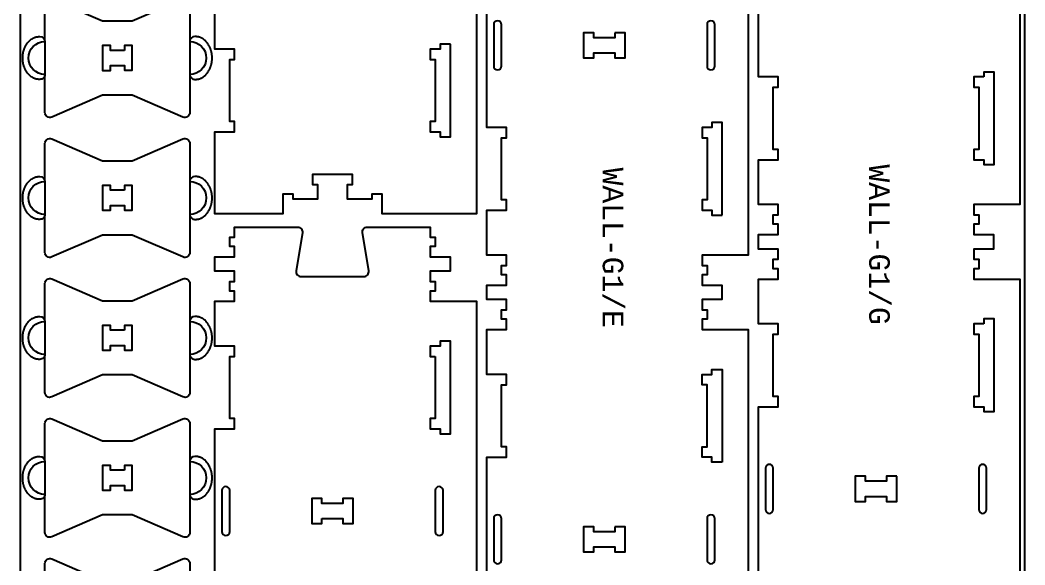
# Model space of a CAD drawing. Extents: x 0 to 12772, y 0 to 23683.
# Drawn here: x 2223 to 3443, y 2345 to 3007 of the extents above; entities that cross this region are included whole.
import ezdxf

# ---------------------------------------------------------------- set-up
doc = ezdxf.new("R2010")
doc.units = 0
for name, color, linetype in [('0_SHEET_SPRUCEPLY_2440X122', 1, 'CONTINUOUS'), ('1_ANYTOOL_1MMDEEP_LABELS_S', 2, 'CONTINUOUS'), ('3_ANYTOOL_CUTTHROUGH_INSID', 4, 'CONTINUOUS'), ('4_ANYTOOL_CUTTHROUGH_OUTSI', 5, 'CONTINUOUS'), ('5_ANYTOOL_HALF_MILL_9MM_IN', 3, 'CONTINUOUS')]:
    doc.layers.add(name, color=color, linetype=linetype)
doc.styles.add('MONOTXT_REGULAR', font='')
doc.styles.get('MONOTXT_REGULAR').set_extended_font_data('Monotxt')

msp = doc.modelspace()

# ---------------------------------------------------------------- linework, layer by layer
at = {"layer": '0_SHEET_SPRUCEPLY_2440X122'}
msp.add_lwpolyline([(2223, 1290.9), (3443, 1290.9), (3443, 3730.9), (2223, 3730.9)], close=True, dxfattribs=at)
at = {"layer": '3_ANYTOOL_CUTTHROUGH_INSID'}
for points in [[(2807.5, 3000.9, 1), (2798, 3000.9), (2798, 2950.9, 1), (2807.5, 2950.9)], [(3066.5, 3000.9, 1), (3057, 3000.9), (3057, 2950.9, 1), (3066.5, 2950.9)], [(3128, 2462.2), (3128, 2412.2, 1), (3137.5, 2412.2), (3137.5, 2462.2, 1)], [(3387, 2462.2), (3387, 2412.2, 1), (3396.5, 2412.2), (3396.5, 2462.2, 1)], [(2468, 2435.2), (2468, 2385.2, 1), (2477.5, 2385.2), (2477.5, 2435.2, 1)], [(2727, 2435.2), (2727, 2385.2, 1), (2736.5, 2385.2), (2736.5, 2435.2, 1)], [(2807.5, 2400.9, 1), (2798, 2400.9), (2798, 2350.9, 1), (2807.5, 2350.9)], [(3066.5, 2400.9, 1), (3057, 2400.9), (3057, 2350.9, 1), (3066.5, 2350.9)]]:
    msp.add_lwpolyline(points, format="xyb", close=True, dxfattribs=at)
for points in [[(2945, 2991.1), (2945, 2985.1), (2919.5, 2985.1), (2919.5, 2991.1), (2907, 2991.1), (2907, 2960.6), (2919.5, 2960.6), (2919.5, 2966.6), (2945, 2966.6), (2945, 2960.6), (2957.5, 2960.6), (2957.5, 2991.1)], [(2745.5, 2977.2), (2733, 2977.2), (2733, 2971.2), (2721, 2971.2), (2721, 2958.7), (2727, 2958.7), (2727, 2883.2), (2721, 2883.2), (2721, 2870.7), (2733, 2870.7), (2733, 2864.7), (2745.5, 2864.7)], [(2349.6, 2969.8), (2332.6, 2969.8), (2332.6, 2975.5), (2323.1, 2975.5), (2323.1, 2945.5), (2332.6, 2945.5), (2332.6, 2951.3), (2349.6, 2951.3), (2349.6, 2945.6), (2359.1, 2945.6), (2359.1, 2975.6), (2349.6, 2975.6)], [(3393, 2937.5), (3381, 2937.5), (3381, 2925), (3387, 2925), (3387, 2849.5), (3381, 2849.5), (3381, 2837), (3393, 2837), (3393, 2831), (3405.5, 2831), (3405.5, 2943.5), (3393, 2943.5)], [(3075.5, 2769.6), (3075.5, 2882.1), (3063, 2882.1), (3063, 2876.1), (3051, 2876.1), (3051, 2863.6), (3057, 2863.6), (3057, 2788.1), (3051, 2788.1), (3051, 2775.6), (3063, 2775.6), (3063, 2769.6)], [(2349.6, 2799.8), (2332.6, 2799.8), (2332.6, 2805.5), (2323.1, 2805.5), (2323.1, 2775.5), (2332.6, 2775.5), (2332.6, 2781.3), (2349.6, 2781.3), (2349.6, 2775.6), (2359.1, 2775.6), (2359.1, 2805.6), (2349.6, 2805.6)], [(2349.6, 2629.8), (2332.6, 2629.8), (2332.6, 2635.5), (2323.1, 2635.5), (2323.1, 2605.5), (2332.6, 2605.5), (2332.6, 2611.3), (2349.6, 2611.3), (2349.6, 2605.6), (2359.1, 2605.6), (2359.1, 2635.6), (2349.6, 2635.6)], [(3393, 2637.5), (3381, 2637.5), (3381, 2625), (3387, 2625), (3387, 2549.5), (3381, 2549.5), (3381, 2537), (3393, 2537), (3393, 2531), (3405.5, 2531), (3405.5, 2643.5), (3393, 2643.5)], [(2727, 2598), (2727, 2522.5), (2721, 2522.5), (2721, 2510), (2733, 2510), (2733, 2504), (2745.5, 2504), (2745.5, 2616.5), (2733, 2616.5), (2733, 2610.5), (2721, 2610.5), (2721, 2598)], [(3075.5, 2469.6), (3063, 2469.6), (3063, 2475.6), (3051, 2475.6), (3051, 2488.1), (3057, 2488.1), (3057, 2563.6), (3051, 2563.6), (3051, 2576.1), (3063, 2576.1), (3063, 2582.1), (3075.5, 2582.1)], [(2349.6, 2459.9), (2332.6, 2459.8), (2332.6, 2465.6), (2323.1, 2465.6), (2323.1, 2435.5), (2332.6, 2435.5), (2332.6, 2441.3), (2349.6, 2441.4), (2349.6, 2435.6), (2359.1, 2435.6), (2359.1, 2465.6), (2349.6, 2465.6)], [(3287.5, 2452.5), (3275, 2452.5), (3275, 2446.5), (3249.5, 2446.5), (3249.5, 2452.5), (3237, 2452.5), (3237, 2422), (3249.5, 2422), (3249.5, 2428), (3275, 2428), (3275, 2422), (3287.5, 2422)], [(2589.5, 2401), (2615, 2401), (2615, 2395), (2627.5, 2395), (2627.5, 2425.5), (2615, 2425.5), (2615, 2419.5), (2589.5, 2419.5), (2589.5, 2425.5), (2577, 2425.5), (2577, 2395), (2589.5, 2395)], [(2945, 2391.1), (2945, 2385.1), (2919.5, 2385.1), (2919.5, 2391.1), (2907, 2391.1), (2907, 2360.6), (2919.5, 2360.6), (2919.5, 2366.6), (2945, 2366.6), (2945, 2360.6), (2957.5, 2360.6), (2957.5, 2391.1)]]:
    msp.add_lwpolyline(points, close=True, dxfattribs=at)
at = {"layer": '4_ANYTOOL_CUTTHROUGH_OUTSI'}
for points in [[(3437, 3292), (3437, 2782.5), (3381, 2782.5), (3381, 2770), (3387, 2770), (3387, 2758.5), (3381, 2758.5), (3381, 2746), (3405, 2746), (3405, 2728.5), (3381, 2728.5), (3381, 2716), (3387, 2716), (3387, 2704.5), (3381, 2704.5), (3381, 2692), (3437, 2692), (3437, 2182.5)], [(3107, 3230.6), (3107, 2721.1), (3051, 2721.1), (3051, 2708.6), (3057, 2708.6), (3057, 2697.1), (3051, 2697.1), (3051, 2684.6), (3075, 2684.6), (3075, 2667.1), (3051, 2667.1), (3051, 2654.6), (3057, 2654.6), (3057, 2643.1), (3051, 2643.1), (3051, 2630.6), (3107, 2630.6), (3107, 2121.1)], [(3119.5, 2337.5), (3119.5, 2537), (3143.5, 2537), (3143.5, 2549.5), (3137.5, 2549.5), (3137.5, 2625), (3143.5, 2625), (3143.5, 2637.5), (3119.5, 2637.5), (3119.5, 2692), (3143.5, 2692), (3143.5, 2704.5), (3137.5, 2704.5), (3137.5, 2716), (3143.5, 2716), (3143.5, 2728.5), (3119.5, 2728.5), (3119.5, 2746), (3143.5, 2746), (3143.5, 2758.5), (3137.5, 2758.5), (3137.5, 2770), (3143.5, 2770), (3143.5, 2782.5), (3119.5, 2782.5), (3119.5, 2837), (3143.5, 2837), (3143.5, 2849.5), (3137.5, 2849.5), (3137.5, 2925), (3143.5, 2925), (3143.5, 2937.5), (3119.5, 2937.5), (3119.5, 3137)], [(2789.5, 2276.1), (2789.5, 2475.6), (2813.5, 2475.6), (2813.5, 2488.1), (2807.5, 2488.1), (2807.5, 2563.6), (2813.5, 2563.6), (2813.5, 2576.1), (2789.5, 2576.1), (2789.5, 2630.6), (2813.5, 2630.6), (2813.5, 2643.1), (2807.5, 2643.1), (2807.5, 2654.6), (2813.5, 2654.6), (2813.5, 2667.1), (2789.5, 2667.1), (2789.5, 2684.6), (2813.5, 2684.6), (2813.5, 2697.1), (2807.5, 2697.1), (2807.5, 2708.6), (2813.5, 2708.6), (2813.5, 2721.1), (2789.5, 2721.1), (2789.5, 2775.6), (2813.5, 2775.6), (2813.5, 2788.1), (2807.5, 2788.1), (2807.5, 2863.6), (2813.5, 2863.6), (2813.5, 2876.1), (2789.5, 2876.1), (2789.5, 3075.6)], [(2777, 3025.7), (2777, 2771.2), (2662.5, 2771.2), (2662.5, 2795.2), (2650, 2795.2), (2650, 2789.2), (2620.5, 2789.2), (2620.5, 2806.7), (2626.5, 2806.7), (2626.5, 2819.2), (2578, 2819.2), (2578, 2806.7), (2584, 2806.7), (2584, 2789.2), (2554.5, 2789.2), (2554.5, 2795.2), (2542, 2795.2), (2542, 2771.2), (2459.5, 2771.2), (2459.5, 2870.7), (2483.5, 2870.7), (2483.5, 2883.2), (2477.5, 2883.2), (2477.5, 2958.7), (2483.5, 2958.7), (2483.5, 2971.2), (2459.5, 2971.2), (2459.5, 3025.7)]]:
    msp.add_lwpolyline(points, dxfattribs=at)
for points in [[(2429.1, 2894.3, -0.539734), (2420.7, 2888.8), (2359.1, 2915.5), (2323.1, 2915.5), (2261.5, 2888.8, -0.539734), (2253.1, 2894.3), (2253.1, 2940.5, -1), (2253.1, 2980.5), (2253.1, 3026.7, -0.539734), (2261.5, 3032.2), (2323.1, 3005.5), (2359.1, 3005.5), (2420.7, 3032.2, -0.539734), (2429.1, 3026.7), (2429.1, 2980.5, -1), (2429.1, 2940.5)], [(2429.1, 2724.3, -0.539734), (2420.7, 2718.8), (2359.1, 2745.5), (2323.1, 2745.5), (2261.5, 2718.8, -0.539734), (2253.1, 2724.3), (2253.1, 2770.5, -1), (2253.1, 2810.5), (2253.1, 2856.7, -0.539734), (2261.5, 2862.2), (2323.1, 2835.5), (2359.1, 2835.5), (2420.7, 2862.2, -0.539734), (2429.1, 2856.7), (2429.1, 2810.5, -1), (2429.1, 2770.5)], [(2429.1, 2554.3, -0.539734), (2420.7, 2548.8), (2359.1, 2575.5), (2323.1, 2575.5), (2261.5, 2548.8, -0.539734), (2253.1, 2554.3), (2253.1, 2600.5, -1), (2253.1, 2640.5), (2253.1, 2686.7, -0.539734), (2261.5, 2692.2), (2323.1, 2665.5), (2359.1, 2665.5), (2420.7, 2692.2, -0.539734), (2429.1, 2686.7), (2429.1, 2640.5, -1), (2429.1, 2600.5)], [(2429.1, 2384.3, -0.539734), (2420.7, 2378.8), (2359.1, 2405.5), (2323.1, 2405.5), (2261.5, 2378.8, -0.539734), (2253.1, 2384.3), (2253.1, 2430.5, -1), (2253.1, 2470.5), (2253.1, 2516.7, -0.539734), (2261.5, 2522.2), (2323.1, 2495.5), (2359.1, 2495.5), (2420.7, 2522.2, -0.539734), (2429.1, 2516.7), (2429.1, 2470.5, -1), (2429.1, 2430.5)], [(2429.1, 2214.3, -0.539734), (2420.7, 2208.8), (2359.1, 2235.5), (2323.1, 2235.5), (2261.5, 2208.8, -0.539734), (2253.1, 2214.3), (2253.1, 2260.5, -1), (2253.1, 2300.5), (2253.1, 2346.7, -0.539734), (2261.5, 2352.2), (2323.1, 2325.5), (2359.1, 2325.5), (2420.7, 2352.2, -0.539734), (2429.1, 2346.7), (2429.1, 2300.5, -1), (2429.1, 2260.5)]]:
    msp.add_lwpolyline(points, format="xyb", close=True, dxfattribs=at)
msp.add_lwpolyline([(2459.5, 2310.5), (2459.5, 2510), (2483.5, 2510), (2483.5, 2522.5), (2477.5, 2522.5), (2477.5, 2522.5), (2477.5, 2598), (2483.5, 2598), (2483.5, 2610.5), (2459.5, 2610.5), (2459.5, 2665), (2483.5, 2665), (2483.5, 2677.5), (2477.5, 2677.5), (2477.5, 2689), (2483.5, 2689), (2483.5, 2701.5), (2459.5, 2701.5), (2459.5, 2719), (2483.5, 2719), (2483.5, 2731.5), (2477.5, 2731.5), (2477.5, 2743), (2483.5, 2743), (2483.5, 2755), (2560.1, 2755), (2560.1, 2755, -0.463455), (2565.8, 2748.3), (2558.1, 2702.3, 0.463455), (2564.3, 2695), (2640.1, 2695, 0.463455), (2646.3, 2702.3), (2638.6, 2748.3, -0.463455), (2644.3, 2755), (2721, 2755), (2721, 2743), (2727, 2743), (2727, 2731.5), (2721, 2731.5), (2721, 2719), (2745, 2719), (2745, 2701.5), (2721, 2701.5), (2721, 2689), (2727, 2689), (2727, 2677.5), (2721, 2677.5), (2721, 2665), (2777, 2665), (2777, 2155.5)], format="xyb", dxfattribs=at)
at = {"layer": '5_ANYTOOL_HALF_MILL_9MM_IN'}
for points in [[(2246.1, 2934.5), (2245.7, 2934.5), (2245.2, 2934.5), (2244.8, 2934.6), (2244.3, 2934.6), (2243.9, 2934.7), (2243.4, 2934.7), (2243, 2934.8), (2242.5, 2934.9), (2242, 2935.1), (2241.6, 2935.2), (2241.1, 2935.3), (2240.6, 2935.5), (2240.2, 2935.7), (2239.7, 2935.9), (2239.2, 2936.1), (2238.8, 2936.3), (2238.3, 2936.6), (2237.9, 2936.8), (2237.4, 2937.1), (2237, 2937.4), (2236.5, 2937.7), (2236.1, 2938), (2235.6, 2938.4), (2235.2, 2938.7), (2234.8, 2939.1), (2234.4, 2939.5), (2233.9, 2939.9), (2233.5, 2940.3), (2233.1, 2940.8), (2232.8, 2941.2), (2232.4, 2941.7), (2232, 2942.1), (2231.6, 2942.6), (2231.3, 2943.1), (2231, 2943.6), (2230.6, 2944.1), (2230.3, 2944.6), (2230, 2945.2), (2229.7, 2945.7), (2229.4, 2946.3), (2229.1, 2946.8), (2228.9, 2947.4), (2228.6, 2948), (2228.4, 2948.6), (2228.2, 2949.2), (2227.9, 2949.7), (2227.7, 2950.3), (2227.6, 2950.9), (2227.4, 2951.5), (2227.2, 2952.1), (2227.1, 2952.7), (2226.9, 2953.4), (2226.8, 2954), (2226.7, 2954.6), (2226.6, 2955.2), (2226.5, 2955.8), (2226.4, 2956.4), (2226.3, 2957), (2226.3, 2957.6), (2226.2, 2958.2), (2226.2, 2958.8), (2226.2, 2959.3), (2226.2, 2960.5), (2226.2, 2961.7), (2226.2, 2962.3), (2226.2, 2962.8), (2226.3, 2963.4), (2226.3, 2964), (2226.4, 2964.6), (2226.5, 2965.2), (2226.6, 2965.8), (2226.7, 2966.4), (2226.8, 2967.1), (2226.9, 2967.7), (2227.1, 2968.3), (2227.2, 2968.9), (2227.4, 2969.5), (2227.6, 2970.1), (2227.8, 2970.7), (2228, 2971.3), (2228.2, 2971.9), (2228.4, 2972.4), (2228.6, 2973), (2228.9, 2973.6), (2229.1, 2974.2), (2229.4, 2974.7), (2229.7, 2975.3), (2230, 2975.8), (2230.3, 2976.4), (2230.6, 2976.9), (2231, 2977.4), (2231.3, 2977.9), (2231.7, 2978.4), (2232, 2978.9), (2232.4, 2979.4), (2232.8, 2979.8), (2233.2, 2980.3), (2233.6, 2980.7), (2234, 2981.1), (2234.4, 2981.5), (2234.8, 2981.9), (2235.2, 2982.3), (2235.7, 2982.6), (2236.1, 2983), (2236.5, 2983.3), (2237, 2983.6), (2237.4, 2983.9), (2237.9, 2984.2), (2238.4, 2984.4), (2238.8, 2984.7), (2239.3, 2984.9), (2239.7, 2985.1), (2240.2, 2985.3), (2240.7, 2985.5), (2241.1, 2985.7), (2241.6, 2985.8), (2242.1, 2986), (2242.5, 2986.1), (2243, 2986.2), (2243.5, 2986.3), (2243.9, 2986.3), (2244.4, 2986.4), (2244.8, 2986.4), (2245.3, 2986.5), (2245.7, 2986.5), (2246.2, 2986.5), (2247.1, 2986.5, -0.413668), (2253.1, 2980.5), (2253.1, 2940.5, -0.41476), (2247.1, 2934.5)], [(2436.1, 2934.5), (2436.6, 2934.5), (2437, 2934.5), (2437.4, 2934.6), (2437.9, 2934.6), (2438.4, 2934.7), (2438.8, 2934.7), (2439.3, 2934.8), (2439.7, 2934.9), (2440.2, 2935.1), (2440.7, 2935.2), (2441.1, 2935.3), (2441.6, 2935.5), (2442.1, 2935.7), (2442.5, 2935.9), (2443, 2936.1), (2443.5, 2936.3), (2443.9, 2936.6), (2444.4, 2936.8), (2444.8, 2937.1), (2445.3, 2937.4), (2445.7, 2937.7), (2446.2, 2938), (2446.6, 2938.4), (2447, 2938.7), (2447.5, 2939.1), (2447.9, 2939.5), (2448.3, 2939.9), (2448.7, 2940.3), (2449.1, 2940.8), (2449.5, 2941.2), (2449.9, 2941.7), (2450.2, 2942.1), (2450.6, 2942.6), (2450.9, 2943.1), (2451.3, 2943.6), (2451.6, 2944.1), (2451.9, 2944.6), (2452.2, 2945.2), (2452.5, 2945.7), (2452.8, 2946.3), (2453.1, 2946.8), (2453.4, 2947.4), (2453.6, 2948), (2453.9, 2948.6), (2454.1, 2949.2), (2454.3, 2949.7), (2454.5, 2950.3), (2454.7, 2950.9), (2454.9, 2951.5), (2455, 2952.1), (2455.2, 2952.7), (2455.3, 2953.4), (2455.4, 2954), (2455.6, 2954.6), (2455.7, 2955.2), (2455.7, 2955.8), (2455.8, 2956.4), (2455.9, 2957), (2456, 2957.6), (2456, 2958.2), (2456, 2958.8), (2456.1, 2959.3), (2456.1, 2960.5), (2456.1, 2961.7), (2456, 2962.3), (2456, 2962.8), (2456, 2963.4), (2455.9, 2964), (2455.8, 2964.6), (2455.7, 2965.2), (2455.7, 2965.8), (2455.6, 2966.4), (2455.4, 2967.1), (2455.3, 2967.7), (2455.2, 2968.3), (2455, 2968.9), (2454.9, 2969.5), (2454.7, 2970.1), (2454.5, 2970.7), (2454.3, 2971.3), (2454.1, 2971.9), (2453.8, 2972.4), (2453.6, 2973), (2453.4, 2973.6), (2453.1, 2974.2), (2452.8, 2974.7), (2452.5, 2975.3), (2452.2, 2975.8), (2451.9, 2976.4), (2451.6, 2976.9), (2451.3, 2977.4), (2450.9, 2977.9), (2450.6, 2978.4), (2450.2, 2978.9), (2449.8, 2979.4), (2449.5, 2979.8), (2449.1, 2980.3), (2448.7, 2980.7), (2448.3, 2981.1), (2447.9, 2981.5), (2447.4, 2981.9), (2447, 2982.3), (2446.6, 2982.6), (2446.1, 2983), (2445.7, 2983.3), (2445.3, 2983.6), (2444.8, 2983.9), (2444.3, 2984.2), (2443.9, 2984.4), (2443.4, 2984.7), (2443, 2984.9), (2442.5, 2985.1), (2442, 2985.3), (2441.6, 2985.5), (2441.1, 2985.7), (2440.6, 2985.8), (2440.2, 2986), (2439.7, 2986.1), (2439.2, 2986.2), (2438.8, 2986.3), (2438.3, 2986.3), (2437.9, 2986.4), (2437.4, 2986.4), (2436.9, 2986.5), (2436.5, 2986.5), (2436.1, 2986.5), (2435.1, 2986.5, 0.413668), (2429.1, 2980.5), (2429.1, 2940.5, 0.41476), (2435.1, 2934.5)], [(2246.1, 2764.5), (2245.7, 2764.5), (2245.2, 2764.5), (2244.8, 2764.6), (2244.3, 2764.6), (2243.9, 2764.7), (2243.4, 2764.7), (2243, 2764.8), (2242.5, 2764.9), (2242, 2765.1), (2241.6, 2765.2), (2241.1, 2765.3), (2240.6, 2765.5), (2240.2, 2765.7), (2239.7, 2765.9), (2239.2, 2766.1), (2238.8, 2766.3), (2238.3, 2766.6), (2237.9, 2766.8), (2237.4, 2767.1), (2237, 2767.4), (2236.5, 2767.7), (2236.1, 2768), (2235.6, 2768.4), (2235.2, 2768.7), (2234.8, 2769.1), (2234.4, 2769.5), (2233.9, 2769.9), (2233.5, 2770.3), (2233.1, 2770.8), (2232.8, 2771.2), (2232.4, 2771.7), (2232, 2772.1), (2231.6, 2772.6), (2231.3, 2773.1), (2231, 2773.6), (2230.6, 2774.1), (2230.3, 2774.6), (2230, 2775.2), (2229.7, 2775.7), (2229.4, 2776.3), (2229.1, 2776.8), (2228.9, 2777.4), (2228.6, 2778), (2228.4, 2778.6), (2228.2, 2779.2), (2227.9, 2779.7), (2227.7, 2780.3), (2227.6, 2780.9), (2227.4, 2781.5), (2227.2, 2782.1), (2227.1, 2782.7), (2226.9, 2783.4), (2226.8, 2784), (2226.7, 2784.6), (2226.6, 2785.2), (2226.5, 2785.8), (2226.4, 2786.4), (2226.3, 2787), (2226.3, 2787.6), (2226.2, 2788.2), (2226.2, 2788.8), (2226.2, 2789.3), (2226.2, 2790.5), (2226.2, 2791.7), (2226.2, 2792.3), (2226.2, 2792.8), (2226.3, 2793.4), (2226.3, 2794), (2226.4, 2794.6), (2226.5, 2795.2), (2226.6, 2795.8), (2226.7, 2796.4), (2226.8, 2797.1), (2226.9, 2797.7), (2227.1, 2798.3), (2227.2, 2798.9), (2227.4, 2799.5), (2227.6, 2800.1), (2227.8, 2800.7), (2228, 2801.3), (2228.2, 2801.9), (2228.4, 2802.4), (2228.6, 2803), (2228.9, 2803.6), (2229.1, 2804.2), (2229.4, 2804.7), (2229.7, 2805.3), (2230, 2805.8), (2230.3, 2806.4), (2230.6, 2806.9), (2231, 2807.4), (2231.3, 2807.9), (2231.7, 2808.4), (2232, 2808.9), (2232.4, 2809.4), (2232.8, 2809.8), (2233.2, 2810.3), (2233.6, 2810.7), (2234, 2811.1), (2234.4, 2811.5), (2234.8, 2811.9), (2235.2, 2812.3), (2235.7, 2812.6), (2236.1, 2813), (2236.5, 2813.3), (2237, 2813.6), (2237.4, 2813.9), (2237.9, 2814.2), (2238.4, 2814.4), (2238.8, 2814.7), (2239.3, 2814.9), (2239.7, 2815.1), (2240.2, 2815.3), (2240.7, 2815.5), (2241.1, 2815.7), (2241.6, 2815.8), (2242.1, 2816), (2242.5, 2816.1), (2243, 2816.2), (2243.5, 2816.3), (2243.9, 2816.3), (2244.4, 2816.4), (2244.8, 2816.4), (2245.3, 2816.5), (2245.7, 2816.5), (2246.2, 2816.5), (2247.1, 2816.5, -0.413668), (2253.1, 2810.5), (2253.1, 2770.5, -0.41476), (2247.1, 2764.5)], [(2436.1, 2764.5), (2436.6, 2764.5), (2437, 2764.5), (2437.4, 2764.6), (2437.9, 2764.6), (2438.4, 2764.7), (2438.8, 2764.7), (2439.3, 2764.8), (2439.7, 2764.9), (2440.2, 2765.1), (2440.7, 2765.2), (2441.1, 2765.3), (2441.6, 2765.5), (2442.1, 2765.7), (2442.5, 2765.9), (2443, 2766.1), (2443.5, 2766.3), (2443.9, 2766.6), (2444.4, 2766.8), (2444.8, 2767.1), (2445.3, 2767.4), (2445.7, 2767.7), (2446.2, 2768), (2446.6, 2768.4), (2447, 2768.7), (2447.5, 2769.1), (2447.9, 2769.5), (2448.3, 2769.9), (2448.7, 2770.3), (2449.1, 2770.8), (2449.5, 2771.2), (2449.9, 2771.7), (2450.2, 2772.1), (2450.6, 2772.6), (2450.9, 2773.1), (2451.3, 2773.6), (2451.6, 2774.1), (2451.9, 2774.6), (2452.2, 2775.2), (2452.5, 2775.7), (2452.8, 2776.3), (2453.1, 2776.8), (2453.4, 2777.4), (2453.6, 2778), (2453.9, 2778.6), (2454.1, 2779.2), (2454.3, 2779.7), (2454.5, 2780.3), (2454.7, 2780.9), (2454.9, 2781.5), (2455, 2782.1), (2455.2, 2782.7), (2455.3, 2783.4), (2455.4, 2784), (2455.6, 2784.6), (2455.7, 2785.2), (2455.7, 2785.8), (2455.8, 2786.4), (2455.9, 2787), (2456, 2787.6), (2456, 2788.2), (2456, 2788.8), (2456.1, 2789.3), (2456.1, 2790.5), (2456.1, 2791.7), (2456, 2792.3), (2456, 2792.8), (2456, 2793.4), (2455.9, 2794), (2455.8, 2794.6), (2455.7, 2795.2), (2455.7, 2795.8), (2455.6, 2796.4), (2455.4, 2797.1), (2455.3, 2797.7), (2455.2, 2798.3), (2455, 2798.9), (2454.9, 2799.5), (2454.7, 2800.1), (2454.5, 2800.7), (2454.3, 2801.3), (2454.1, 2801.9), (2453.8, 2802.4), (2453.6, 2803), (2453.4, 2803.6), (2453.1, 2804.2), (2452.8, 2804.7), (2452.5, 2805.3), (2452.2, 2805.8), (2451.9, 2806.4), (2451.6, 2806.9), (2451.3, 2807.4), (2450.9, 2807.9), (2450.6, 2808.4), (2450.2, 2808.9), (2449.8, 2809.4), (2449.5, 2809.8), (2449.1, 2810.3), (2448.7, 2810.7), (2448.3, 2811.1), (2447.9, 2811.5), (2447.4, 2811.9), (2447, 2812.3), (2446.6, 2812.6), (2446.1, 2813), (2445.7, 2813.3), (2445.3, 2813.6), (2444.8, 2813.9), (2444.3, 2814.2), (2443.9, 2814.4), (2443.4, 2814.7), (2443, 2814.9), (2442.5, 2815.1), (2442, 2815.3), (2441.6, 2815.5), (2441.1, 2815.7), (2440.6, 2815.8), (2440.2, 2816), (2439.7, 2816.1), (2439.2, 2816.2), (2438.8, 2816.3), (2438.3, 2816.3), (2437.9, 2816.4), (2437.4, 2816.4), (2436.9, 2816.5), (2436.5, 2816.5), (2436.1, 2816.5), (2435.1, 2816.5, 0.413668), (2429.1, 2810.5), (2429.1, 2770.5, 0.41476), (2435.1, 2764.5)], [(2246.1, 2594.5), (2245.7, 2594.5), (2245.2, 2594.5), (2244.8, 2594.6), (2244.3, 2594.6), (2243.9, 2594.7), (2243.4, 2594.7), (2243, 2594.8), (2242.5, 2594.9), (2242, 2595.1), (2241.6, 2595.2), (2241.1, 2595.3), (2240.6, 2595.5), (2240.2, 2595.7), (2239.7, 2595.9), (2239.2, 2596.1), (2238.8, 2596.3), (2238.3, 2596.6), (2237.9, 2596.8), (2237.4, 2597.1), (2237, 2597.4), (2236.5, 2597.7), (2236.1, 2598), (2235.6, 2598.4), (2235.2, 2598.7), (2234.8, 2599.1), (2234.4, 2599.5), (2233.9, 2599.9), (2233.5, 2600.3), (2233.1, 2600.8), (2232.8, 2601.2), (2232.4, 2601.7), (2232, 2602.1), (2231.6, 2602.6), (2231.3, 2603.1), (2231, 2603.6), (2230.6, 2604.1), (2230.3, 2604.6), (2230, 2605.2), (2229.7, 2605.7), (2229.4, 2606.3), (2229.1, 2606.8), (2228.9, 2607.4), (2228.6, 2608), (2228.4, 2608.6), (2228.2, 2609.2), (2227.9, 2609.7), (2227.7, 2610.3), (2227.6, 2610.9), (2227.4, 2611.5), (2227.2, 2612.1), (2227.1, 2612.7), (2226.9, 2613.4), (2226.8, 2614), (2226.7, 2614.6), (2226.6, 2615.2), (2226.5, 2615.8), (2226.4, 2616.4), (2226.3, 2617), (2226.3, 2617.6), (2226.2, 2618.2), (2226.2, 2618.8), (2226.2, 2619.3), (2226.2, 2620.5), (2226.2, 2621.7), (2226.2, 2622.3), (2226.2, 2622.8), (2226.3, 2623.4), (2226.3, 2624), (2226.4, 2624.6), (2226.5, 2625.2), (2226.6, 2625.8), (2226.7, 2626.4), (2226.8, 2627.1), (2226.9, 2627.7), (2227.1, 2628.3), (2227.2, 2628.9), (2227.4, 2629.5), (2227.6, 2630.1), (2227.8, 2630.7), (2228, 2631.3), (2228.2, 2631.9), (2228.4, 2632.4), (2228.6, 2633), (2228.9, 2633.6), (2229.1, 2634.2), (2229.4, 2634.7), (2229.7, 2635.3), (2230, 2635.8), (2230.3, 2636.4), (2230.6, 2636.9), (2231, 2637.4), (2231.3, 2637.9), (2231.7, 2638.4), (2232, 2638.9), (2232.4, 2639.4), (2232.8, 2639.8), (2233.2, 2640.3), (2233.6, 2640.7), (2234, 2641.1), (2234.4, 2641.5), (2234.8, 2641.9), (2235.2, 2642.3), (2235.7, 2642.6), (2236.1, 2643), (2236.5, 2643.3), (2237, 2643.6), (2237.4, 2643.9), (2237.9, 2644.2), (2238.4, 2644.4), (2238.8, 2644.7), (2239.3, 2644.9), (2239.7, 2645.1), (2240.2, 2645.3), (2240.7, 2645.5), (2241.1, 2645.7), (2241.6, 2645.8), (2242.1, 2646), (2242.5, 2646.1), (2243, 2646.2), (2243.5, 2646.3), (2243.9, 2646.3), (2244.4, 2646.4), (2244.8, 2646.4), (2245.3, 2646.5), (2245.7, 2646.5), (2246.2, 2646.5), (2247.1, 2646.5, -0.413668), (2253.1, 2640.5), (2253.1, 2600.5, -0.41476), (2247.1, 2594.5)], [(2436.1, 2594.5), (2436.6, 2594.5), (2437, 2594.5), (2437.4, 2594.6), (2437.9, 2594.6), (2438.4, 2594.7), (2438.8, 2594.7), (2439.3, 2594.8), (2439.7, 2594.9), (2440.2, 2595.1), (2440.7, 2595.2), (2441.1, 2595.3), (2441.6, 2595.5), (2442.1, 2595.7), (2442.5, 2595.9), (2443, 2596.1), (2443.5, 2596.3), (2443.9, 2596.6), (2444.4, 2596.8), (2444.8, 2597.1), (2445.3, 2597.4), (2445.7, 2597.7), (2446.2, 2598), (2446.6, 2598.4), (2447, 2598.7), (2447.5, 2599.1), (2447.9, 2599.5), (2448.3, 2599.9), (2448.7, 2600.3), (2449.1, 2600.8), (2449.5, 2601.2), (2449.9, 2601.7), (2450.2, 2602.1), (2450.6, 2602.6), (2450.9, 2603.1), (2451.3, 2603.6), (2451.6, 2604.1), (2451.9, 2604.6), (2452.2, 2605.2), (2452.5, 2605.7), (2452.8, 2606.3), (2453.1, 2606.8), (2453.4, 2607.4), (2453.6, 2608), (2453.9, 2608.6), (2454.1, 2609.2), (2454.3, 2609.7), (2454.5, 2610.3), (2454.7, 2610.9), (2454.9, 2611.5), (2455, 2612.1), (2455.2, 2612.7), (2455.3, 2613.4), (2455.4, 2614), (2455.6, 2614.6), (2455.7, 2615.2), (2455.7, 2615.8), (2455.8, 2616.4), (2455.9, 2617), (2456, 2617.6), (2456, 2618.2), (2456, 2618.8), (2456.1, 2619.3), (2456.1, 2620.5), (2456.1, 2621.7), (2456, 2622.3), (2456, 2622.8), (2456, 2623.4), (2455.9, 2624), (2455.8, 2624.6), (2455.7, 2625.2), (2455.7, 2625.8), (2455.6, 2626.4), (2455.4, 2627.1), (2455.3, 2627.7), (2455.2, 2628.3), (2455, 2628.9), (2454.9, 2629.5), (2454.7, 2630.1), (2454.5, 2630.7), (2454.3, 2631.3), (2454.1, 2631.9), (2453.8, 2632.4), (2453.6, 2633), (2453.4, 2633.6), (2453.1, 2634.2), (2452.8, 2634.7), (2452.5, 2635.3), (2452.2, 2635.8), (2451.9, 2636.4), (2451.6, 2636.9), (2451.3, 2637.4), (2450.9, 2637.9), (2450.6, 2638.4), (2450.2, 2638.9), (2449.8, 2639.4), (2449.5, 2639.8), (2449.1, 2640.3), (2448.7, 2640.7), (2448.3, 2641.1), (2447.9, 2641.5), (2447.4, 2641.9), (2447, 2642.3), (2446.6, 2642.6), (2446.1, 2643), (2445.7, 2643.3), (2445.3, 2643.6), (2444.8, 2643.9), (2444.3, 2644.2), (2443.9, 2644.4), (2443.4, 2644.7), (2443, 2644.9), (2442.5, 2645.1), (2442, 2645.3), (2441.6, 2645.5), (2441.1, 2645.7), (2440.6, 2645.8), (2440.2, 2646), (2439.7, 2646.1), (2439.2, 2646.2), (2438.8, 2646.3), (2438.3, 2646.3), (2437.9, 2646.4), (2437.4, 2646.4), (2436.9, 2646.5), (2436.5, 2646.5), (2436.1, 2646.5), (2435.1, 2646.5, 0.413668), (2429.1, 2640.5), (2429.1, 2600.5, 0.41476), (2435.1, 2594.5)], [(2246.1, 2424.5), (2245.7, 2424.5), (2245.2, 2424.6), (2244.8, 2424.6), (2244.3, 2424.6), (2243.9, 2424.7), (2243.4, 2424.8), (2243, 2424.9), (2242.5, 2425), (2242, 2425.1), (2241.6, 2425.2), (2241.1, 2425.4), (2240.6, 2425.5), (2240.2, 2425.7), (2239.7, 2425.9), (2239.2, 2426.1), (2238.8, 2426.3), (2238.3, 2426.6), (2237.9, 2426.9), (2237.4, 2427.1), (2237, 2427.4), (2236.5, 2427.7), (2236.1, 2428.1), (2235.6, 2428.4), (2235.2, 2428.8), (2234.8, 2429.1), (2234.4, 2429.5), (2233.9, 2429.9), (2233.5, 2430.3), (2233.1, 2430.8), (2232.8, 2431.2), (2232.4, 2431.7), (2232, 2432.1), (2231.6, 2432.6), (2231.3, 2433.1), (2231, 2433.6), (2230.6, 2434.1), (2230.3, 2434.7), (2230, 2435.2), (2229.7, 2435.7), (2229.4, 2436.3), (2229.1, 2436.9), (2228.9, 2437.4), (2228.6, 2438), (2228.4, 2438.6), (2228.2, 2439.2), (2227.9, 2439.8), (2227.7, 2440.4), (2227.6, 2441), (2227.4, 2441.6), (2227.2, 2442.2), (2227.1, 2442.8), (2226.9, 2443.4), (2226.8, 2444), (2226.7, 2444.6), (2226.6, 2445.2), (2226.5, 2445.8), (2226.4, 2446.4), (2226.3, 2447), (2226.3, 2447.6), (2226.2, 2448.2), (2226.2, 2448.8), (2226.2, 2449.4), (2226.2, 2450.5), (2226.2, 2451.7), (2226.2, 2452.3), (2226.2, 2452.9), (2226.3, 2453.5), (2226.3, 2454.1), (2226.4, 2454.7), (2226.5, 2455.3), (2226.6, 2455.9), (2226.7, 2456.5), (2226.8, 2457.1), (2226.9, 2457.7), (2227.1, 2458.3), (2227.2, 2458.9), (2227.4, 2459.5), (2227.6, 2460.1), (2227.8, 2460.7), (2228, 2461.3), (2228.2, 2461.9), (2228.4, 2462.5), (2228.6, 2463), (2228.9, 2463.6), (2229.1, 2464.2), (2229.4, 2464.8), (2229.7, 2465.3), (2230, 2465.9), (2230.3, 2466.4), (2230.6, 2466.9), (2231, 2467.4), (2231.3, 2467.9), (2231.7, 2468.4), (2232, 2468.9), (2232.4, 2469.4), (2232.8, 2469.8), (2233.2, 2470.3), (2233.6, 2470.7), (2234, 2471.1), (2234.4, 2471.5), (2234.8, 2471.9), (2235.2, 2472.3), (2235.7, 2472.6), (2236.1, 2473), (2236.5, 2473.3), (2237, 2473.6), (2237.4, 2473.9), (2237.9, 2474.2), (2238.4, 2474.5), (2238.8, 2474.7), (2239.3, 2474.9), (2239.7, 2475.1), (2240.2, 2475.3), (2240.7, 2475.5), (2241.1, 2475.7), (2241.6, 2475.8), (2242.1, 2476), (2242.5, 2476.1), (2243, 2476.2), (2243.5, 2476.3), (2243.9, 2476.4), (2244.4, 2476.4), (2244.8, 2476.5), (2245.3, 2476.5), (2245.7, 2476.5), (2246.2, 2476.5), (2247.1, 2476.5, -0.413668), (2253.1, 2470.5), (2253.1, 2430.5, -0.41476), (2247.1, 2424.5)], [(2436.1, 2424.5), (2436.6, 2424.5), (2437, 2424.6), (2437.4, 2424.6), (2437.9, 2424.6), (2438.4, 2424.7), (2438.8, 2424.8), (2439.3, 2424.9), (2439.7, 2425), (2440.2, 2425.1), (2440.7, 2425.2), (2441.1, 2425.4), (2441.6, 2425.5), (2442.1, 2425.7), (2442.5, 2425.9), (2443, 2426.1), (2443.5, 2426.3), (2443.9, 2426.6), (2444.4, 2426.9), (2444.8, 2427.1), (2445.3, 2427.4), (2445.7, 2427.7), (2446.2, 2428.1), (2446.6, 2428.4), (2447, 2428.8), (2447.5, 2429.1), (2447.9, 2429.5), (2448.3, 2429.9), (2448.7, 2430.3), (2449.1, 2430.8), (2449.5, 2431.2), (2449.9, 2431.7), (2450.2, 2432.1), (2450.6, 2432.6), (2450.9, 2433.1), (2451.3, 2433.6), (2451.6, 2434.1), (2451.9, 2434.7), (2452.2, 2435.2), (2452.5, 2435.7), (2452.8, 2436.3), (2453.1, 2436.9), (2453.4, 2437.4), (2453.6, 2438), (2453.9, 2438.6), (2454.1, 2439.2), (2454.3, 2439.8), (2454.5, 2440.4), (2454.7, 2441), (2454.9, 2441.6), (2455, 2442.2), (2455.2, 2442.8), (2455.3, 2443.4), (2455.4, 2444), (2455.6, 2444.6), (2455.7, 2445.2), (2455.7, 2445.8), (2455.8, 2446.4), (2455.9, 2447), (2456, 2447.6), (2456, 2448.2), (2456, 2448.8), (2456.1, 2449.4), (2456.1, 2450.5), (2456.1, 2451.7), (2456, 2452.3), (2456, 2452.9), (2456, 2453.5), (2455.9, 2454.1), (2455.8, 2454.7), (2455.7, 2455.3), (2455.7, 2455.9), (2455.6, 2456.5), (2455.4, 2457.1), (2455.3, 2457.7), (2455.2, 2458.3), (2455, 2458.9), (2454.9, 2459.5), (2454.7, 2460.1), (2454.5, 2460.7), (2454.3, 2461.3), (2454.1, 2461.9), (2453.8, 2462.5), (2453.6, 2463), (2453.4, 2463.6), (2453.1, 2464.2), (2452.8, 2464.8), (2452.5, 2465.3), (2452.2, 2465.9), (2451.9, 2466.4), (2451.6, 2466.9), (2451.3, 2467.4), (2450.9, 2467.9), (2450.6, 2468.4), (2450.2, 2468.9), (2449.8, 2469.4), (2449.5, 2469.8), (2449.1, 2470.3), (2448.7, 2470.7), (2448.3, 2471.1), (2447.9, 2471.5), (2447.4, 2471.9), (2447, 2472.3), (2446.6, 2472.6), (2446.1, 2473), (2445.7, 2473.3), (2445.3, 2473.6), (2444.8, 2473.9), (2444.3, 2474.2), (2443.9, 2474.5), (2443.4, 2474.7), (2443, 2474.9), (2442.5, 2475.1), (2442, 2475.3), (2441.6, 2475.5), (2441.1, 2475.7), (2440.6, 2475.8), (2440.2, 2476), (2439.7, 2476.1), (2439.2, 2476.2), (2438.8, 2476.3), (2438.3, 2476.4), (2437.9, 2476.4), (2437.4, 2476.5), (2436.9, 2476.5), (2436.5, 2476.5), (2436.1, 2476.5), (2435.1, 2476.5, 0.413668), (2429.1, 2470.5), (2429.1, 2430.5, 0.41476), (2435.1, 2424.5)]]:
    msp.add_lwpolyline(points, format="xyb", close=True, dxfattribs=at)

# ---------------------------------------------------------------- texts
at = {"layer": '1_ANYTOOL_1MMDEEP_LABELS_S', "char_height": 25, "attachment_point": 5, "rotation": 270, "style": 'MONOTXT_REGULAR'}
for s, insert, width in [('WALL-G1/G', (3266.2, 2733.9), 486.757), ('WALL-G1/E', (2942.7, 2730), 486.216)]:
    msp.add_mtext(s, dxfattribs=dict(at, insert=insert, width=width))

doc.saveas('drawing.dxf')
